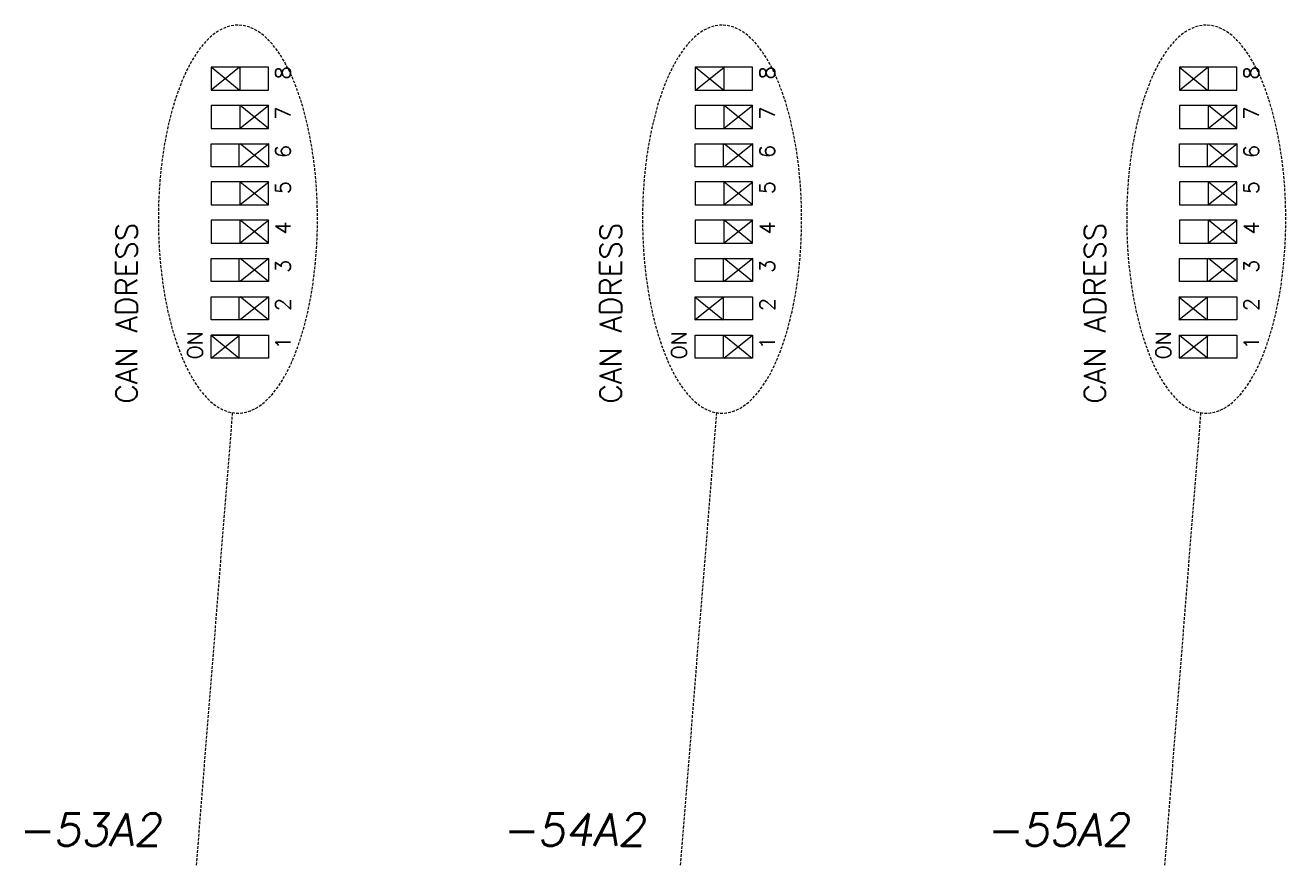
# Model space of a CAD drawing. Extents: x -2993 to 3661, y -4147 to -1441.
# Drawn here: x 1280.3 to 1397.4, y -3562.3 to -3484.8 of the extents above; entities that cross this region are included whole.
import ezdxf
from ezdxf.enums import TextEntityAlignment as Align

# ---------------------------------------------------------------- set-up
doc = ezdxf.new("R2010")
doc.units = 0
doc.header["$LTSCALE"] = 0.1
doc.header["$MEASUREMENT"] = 0
doc.linetypes.add('DASHED', pattern=[19.05, 12.7, -6.35])
doc.layers.get('0').update_dxf_attribs({"linetype": 'CONTINUOUS'})
doc.styles.get("Standard").update_dxf_attribs({"font": 'simplex.shx'})

msp = doc.modelspace()

# ---------------------------------------------------------------- linework, layer by layer
at = {"lineweight": 13}
for p, q in [((1297.54, -3490.81), (1300.2, -3488.68)), ((1297.54, -3488.68), (1300.17, -3490.81)), ((1342.57, -3490.84), (1345.24, -3488.71)), ((1342.57, -3488.71), (1345.2, -3490.84)), ((1387.54, -3490.84), (1390.2, -3488.71)), ((1387.54, -3488.71), (1390.17, -3490.84)), ((1300.24, -3494.37), (1302.9, -3492.23)), ((1300.24, -3492.23), (1302.87, -3494.37)), ((1345.24, -3494.37), (1347.9, -3492.23)), ((1345.24, -3492.23), (1347.87, -3494.37)), ((1390.24, -3494.37), (1392.9, -3492.23)), ((1390.24, -3492.23), (1392.87, -3494.37)), ((1300.24, -3497.92), (1302.9, -3495.79)), ((1300.24, -3495.79), (1302.87, -3497.92)), ((1345.24, -3497.92), (1347.9, -3495.79)), ((1345.24, -3495.79), (1347.87, -3497.92)), ((1390.24, -3497.92), (1392.9, -3495.79)), ((1390.24, -3495.79), (1392.87, -3497.92)), ((1300.24, -3501.48), (1302.9, -3499.35)), ((1300.24, -3499.35), (1302.87, -3501.48)), ((1345.24, -3501.48), (1347.9, -3499.35)), ((1345.24, -3499.35), (1347.87, -3501.48)), ((1390.24, -3501.48), (1392.9, -3499.35)), ((1390.24, -3499.35), (1392.87, -3501.48)), ((1300.24, -3505.04), (1302.9, -3502.9)), ((1300.24, -3502.9), (1302.87, -3505.04)), ((1345.24, -3505.04), (1347.9, -3502.9)), ((1345.24, -3502.9), (1347.87, -3505.04)), ((1390.24, -3505.04), (1392.9, -3502.9)), ((1390.24, -3502.9), (1392.87, -3505.04)), ((1300.24, -3508.59), (1302.9, -3506.46)), ((1300.24, -3506.46), (1302.87, -3508.59)), ((1345.24, -3508.59), (1347.9, -3506.46)), ((1345.24, -3506.46), (1347.87, -3508.59)), ((1390.24, -3508.59), (1392.9, -3506.46)), ((1390.24, -3506.46), (1392.87, -3508.59)), ((1300.24, -3512.15), (1302.9, -3510.01)), ((1300.24, -3510.01), (1302.87, -3512.15)), ((1342.5, -3512.17), (1345.17, -3510.04)), ((1342.5, -3510.04), (1345.14, -3512.17)), ((1387.5, -3512.17), (1390.17, -3510.04)), ((1387.5, -3510.04), (1390.14, -3512.17)), ((1297.54, -3515.73), (1300.2, -3513.6)), ((1300.2, -3513.6), (1297.54, -3513.6)), ((1297.54, -3513.6), (1300.17, -3515.73)), ((1345.2, -3515.73), (1347.87, -3513.6)), ((1345.2, -3513.6), (1347.84, -3515.73)), ((1387.57, -3515.73), (1390.24, -3513.6)), ((1387.57, -3513.6), (1390.2, -3515.73))]:
    msp.add_line(p, q, dxfattribs=at)
at = {"linetype": 'Continuous', "lineweight": 13}
for p, q in [((1297.54, -3488.71), (1297.54, -3490.84)), ((1302.87, -3488.71), (1297.54, -3488.71)), ((1300.24, -3490.84), (1300.24, -3488.71)), ((1302.87, -3490.84), (1302.87, -3488.71)), ((1342.54, -3488.71), (1342.54, -3490.84)), ((1347.87, -3488.71), (1342.54, -3488.71)), ((1345.24, -3490.84), (1345.24, -3488.71)), ((1347.87, -3490.84), (1347.87, -3488.71)), ((1347.87, -3490.84), (1347.87, -3488.71)), ((1387.54, -3488.71), (1387.54, -3490.84)), ((1392.87, -3488.71), (1387.54, -3488.71)), ((1390.24, -3490.84), (1390.24, -3488.71)), ((1392.87, -3490.84), (1392.87, -3488.71)), ((1392.87, -3490.84), (1392.87, -3488.71)), ((1297.54, -3490.84), (1302.87, -3490.84)), ((1342.54, -3490.84), (1347.87, -3490.84)), ((1342.54, -3490.84), (1347.87, -3490.84)), ((1387.54, -3490.84), (1392.87, -3490.84)), ((1387.54, -3490.84), (1392.87, -3490.84)), ((1302.87, -3492.26), (1297.54, -3492.26)), ((1297.54, -3492.26), (1297.54, -3494.39)), ((1300.24, -3494.39), (1300.24, -3492.26)), ((1302.87, -3494.39), (1302.87, -3492.26)), ((1347.87, -3492.26), (1342.54, -3492.26)), ((1342.54, -3492.26), (1342.54, -3494.39)), ((1347.87, -3492.26), (1342.54, -3492.26)), ((1345.24, -3494.39), (1345.24, -3492.26)), ((1347.87, -3494.39), (1347.87, -3492.26)), ((1347.87, -3494.39), (1347.87, -3492.26)), ((1392.87, -3492.26), (1387.54, -3492.26)), ((1387.54, -3492.26), (1387.54, -3494.39)), ((1392.87, -3492.26), (1387.54, -3492.26)), ((1390.24, -3494.39), (1390.24, -3492.26)), ((1392.87, -3494.39), (1392.87, -3492.26)), ((1392.87, -3494.39), (1392.87, -3492.26)), ((1297.54, -3494.39), (1302.87, -3494.39)), ((1342.54, -3494.39), (1347.87, -3494.39)), ((1342.54, -3494.39), (1347.87, -3494.39)), ((1387.54, -3494.39), (1392.87, -3494.39)), ((1387.54, -3494.39), (1392.87, -3494.39)), ((1297.54, -3497.95), (1297.54, -3495.82)), ((1297.54, -3495.82), (1302.87, -3495.82)), ((1300.17, -3497.95), (1300.17, -3495.82)), ((1302.87, -3495.82), (1302.87, -3497.95)), ((1342.54, -3497.95), (1342.54, -3495.82)), ((1342.54, -3495.82), (1347.87, -3495.82)), ((1342.54, -3495.82), (1347.87, -3495.82)), ((1345.17, -3497.95), (1345.17, -3495.82)), ((1347.87, -3495.82), (1347.87, -3497.95)), ((1347.87, -3495.82), (1347.87, -3497.95)), ((1387.54, -3497.95), (1387.54, -3495.82)), ((1387.54, -3495.82), (1392.87, -3495.82)), ((1387.54, -3495.82), (1392.87, -3495.82)), ((1390.17, -3497.95), (1390.17, -3495.82)), ((1392.87, -3495.82), (1392.87, -3497.95)), ((1392.87, -3495.82), (1392.87, -3497.95)), ((1302.87, -3497.95), (1297.54, -3497.95)), ((1347.87, -3497.95), (1342.54, -3497.95)), ((1347.87, -3497.95), (1342.54, -3497.95)), ((1392.87, -3497.95), (1387.54, -3497.95)), ((1392.87, -3497.95), (1387.54, -3497.95)), ((1297.54, -3499.37), (1297.54, -3501.51)), ((1302.87, -3499.37), (1297.54, -3499.37)), ((1300.24, -3501.51), (1300.24, -3499.37)), ((1302.87, -3501.51), (1302.87, -3499.37)), ((1342.54, -3499.37), (1342.54, -3501.51)), ((1347.87, -3499.37), (1342.54, -3499.37)), ((1347.87, -3499.37), (1342.54, -3499.37)), ((1345.24, -3501.51), (1345.24, -3499.37)), ((1347.87, -3501.51), (1347.87, -3499.37)), ((1347.87, -3501.51), (1347.87, -3499.37)), ((1387.54, -3499.37), (1387.54, -3501.51)), ((1392.87, -3499.37), (1387.54, -3499.37)), ((1392.87, -3499.37), (1387.54, -3499.37)), ((1390.24, -3501.51), (1390.24, -3499.37)), ((1392.87, -3501.51), (1392.87, -3499.37)), ((1392.87, -3501.51), (1392.87, -3499.37)), ((1297.54, -3501.51), (1302.87, -3501.51)), ((1342.54, -3501.51), (1347.87, -3501.51)), ((1342.54, -3501.51), (1347.87, -3501.51)), ((1387.54, -3501.51), (1392.87, -3501.51)), ((1387.54, -3501.51), (1392.87, -3501.51)), ((1302.87, -3502.93), (1297.54, -3502.93)), ((1297.54, -3502.93), (1297.54, -3505.06)), ((1300.24, -3505.06), (1300.24, -3502.93)), ((1302.87, -3505.06), (1302.87, -3502.93)), ((1347.87, -3502.93), (1342.54, -3502.93)), ((1342.54, -3502.93), (1342.54, -3505.06)), ((1347.87, -3502.93), (1342.54, -3502.93)), ((1345.24, -3505.06), (1345.24, -3502.93)), ((1347.87, -3505.06), (1347.87, -3502.93)), ((1347.87, -3505.06), (1347.87, -3502.93)), ((1392.87, -3502.93), (1387.54, -3502.93)), ((1387.54, -3502.93), (1387.54, -3505.06)), ((1392.87, -3502.93), (1387.54, -3502.93)), ((1390.24, -3505.06), (1390.24, -3502.93)), ((1392.87, -3505.06), (1392.87, -3502.93)), ((1392.87, -3505.06), (1392.87, -3502.93)), ((1297.54, -3505.06), (1302.87, -3505.06)), ((1342.54, -3505.06), (1347.87, -3505.06)), ((1342.54, -3505.06), (1347.87, -3505.06)), ((1387.54, -3505.06), (1392.87, -3505.06)), ((1387.54, -3505.06), (1392.87, -3505.06)), ((1297.54, -3508.62), (1297.54, -3506.49)), ((1297.54, -3506.49), (1302.87, -3506.49)), ((1300.17, -3508.62), (1300.17, -3506.49)), ((1302.87, -3506.49), (1302.87, -3508.62)), ((1342.54, -3508.62), (1342.54, -3506.49)), ((1342.54, -3506.49), (1347.87, -3506.49)), ((1342.54, -3506.49), (1347.87, -3506.49)), ((1345.17, -3508.62), (1345.17, -3506.49)), ((1347.87, -3506.49), (1347.87, -3508.62)), ((1347.87, -3506.49), (1347.87, -3508.62)), ((1387.54, -3508.62), (1387.54, -3506.49)), ((1387.54, -3506.49), (1392.87, -3506.49)), ((1387.54, -3506.49), (1392.87, -3506.49)), ((1390.17, -3508.62), (1390.17, -3506.49)), ((1392.87, -3506.49), (1392.87, -3508.62)), ((1392.87, -3506.49), (1392.87, -3508.62)), ((1302.87, -3508.62), (1297.54, -3508.62)), ((1347.87, -3508.62), (1342.54, -3508.62)), ((1347.87, -3508.62), (1342.54, -3508.62)), ((1392.87, -3508.62), (1387.54, -3508.62)), ((1392.87, -3508.62), (1387.54, -3508.62)), ((1297.54, -3510.04), (1302.87, -3510.04)), ((1297.54, -3512.17), (1297.54, -3510.04)), ((1300.17, -3512.17), (1300.17, -3510.04)), ((1302.87, -3510.04), (1302.87, -3512.17)), ((1342.54, -3510.04), (1347.87, -3510.04)), ((1342.54, -3512.17), (1342.54, -3510.04)), ((1342.54, -3510.04), (1347.87, -3510.04)), ((1345.17, -3512.17), (1345.17, -3510.04)), ((1347.87, -3510.04), (1347.87, -3512.17)), ((1347.87, -3510.04), (1347.87, -3512.17)), ((1387.54, -3510.04), (1392.87, -3510.04)), ((1387.54, -3512.17), (1387.54, -3510.04)), ((1387.54, -3510.04), (1392.87, -3510.04)), ((1390.17, -3512.17), (1390.17, -3510.04)), ((1392.87, -3510.04), (1392.87, -3512.17)), ((1392.87, -3510.04), (1392.87, -3512.17)), ((1302.87, -3512.17), (1297.54, -3512.17)), ((1347.87, -3512.17), (1342.54, -3512.17)), ((1347.87, -3512.17), (1342.54, -3512.17)), ((1392.87, -3512.17), (1387.54, -3512.17)), ((1392.87, -3512.17), (1387.54, -3512.17)), ((1297.54, -3513.6), (1302.87, -3513.6)), ((1297.54, -3515.73), (1297.54, -3513.6)), ((1300.17, -3515.73), (1300.17, -3513.6)), ((1302.87, -3513.6), (1302.87, -3515.73)), ((1342.54, -3513.6), (1347.87, -3513.6)), ((1342.54, -3515.73), (1342.54, -3513.6)), ((1342.54, -3513.6), (1347.87, -3513.6)), ((1345.17, -3515.73), (1345.17, -3513.6)), ((1347.87, -3513.6), (1347.87, -3515.73)), ((1347.87, -3513.6), (1347.87, -3515.73)), ((1387.54, -3513.6), (1392.87, -3513.6)), ((1387.54, -3515.73), (1387.54, -3513.6)), ((1387.54, -3513.6), (1392.87, -3513.6)), ((1390.17, -3515.73), (1390.17, -3513.6)), ((1392.87, -3513.6), (1392.87, -3515.73)), ((1392.87, -3513.6), (1392.87, -3515.73)), ((1302.87, -3515.73), (1297.54, -3515.73)), ((1347.87, -3515.73), (1342.54, -3515.73)), ((1347.87, -3515.73), (1342.54, -3515.73)), ((1392.87, -3515.73), (1387.54, -3515.73)), ((1392.87, -3515.73), (1387.54, -3515.73))]:
    msp.add_line(p, q, dxfattribs=at)
at = {"linetype": 'DASHED', "lineweight": 13, "ltscale": 0.2}
for p, q in [((1299.52, -3520.82), (1294.12, -3588.38)), ((1344.52, -3520.82), (1339.12, -3588.38)), ((1389.52, -3520.82), (1384.12, -3588.38))]:
    msp.add_line(p, q, dxfattribs=at)
at = {"linetype": 'DASHED', "lineweight": 13, "ltscale": 0.2, "extrusion": (0, 0, -1)}
for centre in [(1300.04, -3502.83), (1345.04, -3502.83), (1390.04, -3502.83)]:
    msp.add_ellipse(centre, major_axis=(0, 18.03), ratio=0.410157, dxfattribs=at)

# ---------------------------------------------------------------- texts
at = {"linetype": 'Continuous', "lineweight": 13}
for s, p in [('8', (1304.94, -3489.83)), ('8', (1349.94, -3489.83)), ('8', (1394.94, -3489.83)), ('7', (1304.94, -3493.58)), ('7', (1349.94, -3493.58)), ('7', (1394.94, -3493.58)), ('6', (1304.94, -3497.14)), ('6', (1349.94, -3497.14)), ('6', (1394.94, -3497.14)), ('5', (1304.94, -3500.5)), ('5', (1349.94, -3500.5)), ('5', (1394.94, -3500.5)), ('4', (1304.94, -3504.25)), ('4', (1349.94, -3504.25)), ('4', (1394.94, -3504.25)), ('3', (1304.94, -3507.81)), ('3', (1349.94, -3507.81)), ('3', (1394.94, -3507.81)), ('2', (1304.94, -3511.36)), ('2', (1349.94, -3511.36)), ('2', (1394.94, -3511.36)), ('ON', (1296.74, -3515.87)), ('ON', (1341.74, -3515.87)), ('ON', (1386.74, -3515.87)), ('1', (1304.94, -3514.92)), ('1', (1349.94, -3514.92)), ('1', (1394.94, -3514.92))]:
    msp.add_text(s, height=1.4, rotation=90, dxfattribs=at).set_placement(p)
at = {"lineweight": 13}
for p in [(1290.69, -3519.95), (1335.69, -3519.95), (1380.69, -3519.95)]:
    msp.add_text('CAN ADRESS', height=2, rotation=90, dxfattribs=at).set_placement(p)
at = {"lineweight": 13, "oblique": 10}
for s, p in [('-53A2', (1286.22, -3561.05)), ('-54A2', (1331.22, -3561.05)), ('-55A2', (1376.22, -3561.05))]:
    msp.add_text(s, height=3, dxfattribs=at).set_placement(p, align=Align.CENTER)

doc.saveas('drawing.dxf')
